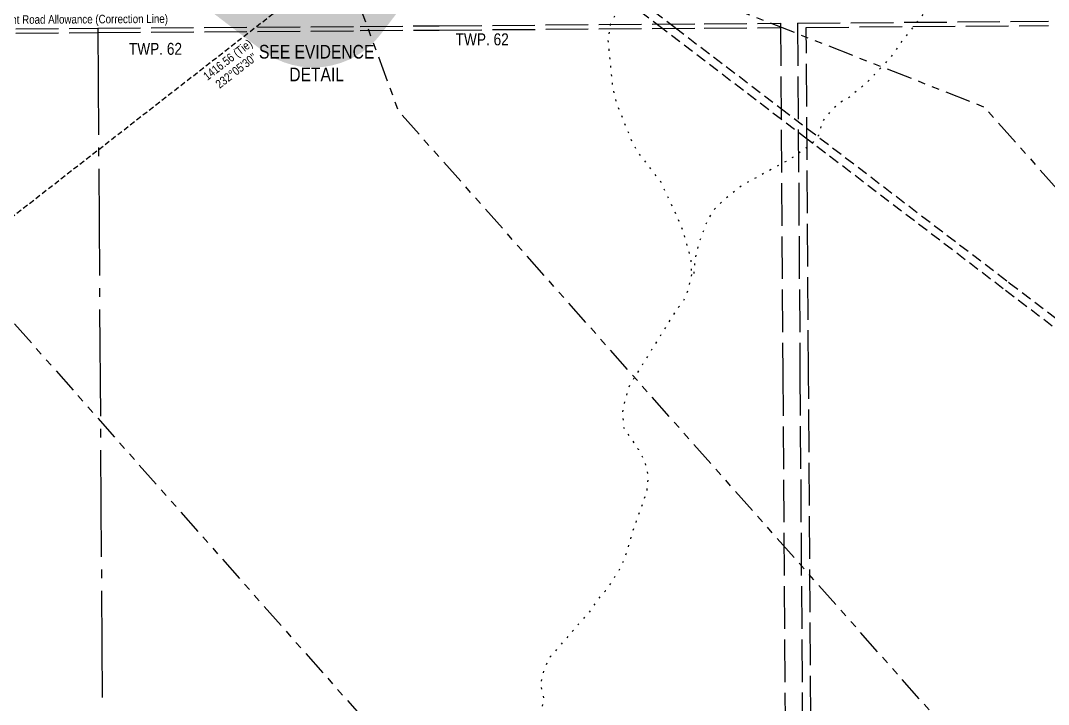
# Model space of a CAD drawing. Extents: x 522868 to 559106, y 6019929 to 6031707.
# Drawn here: x 529831 to 531038, y 6028904 to 6029706 of the extents above; entities that cross this region are included whole.
import ezdxf
from ezdxf.enums import TextEntityAlignment as Align

# ---------------------------------------------------------------- set-up
doc = ezdxf.new("R2010")
doc.units = 0
doc.header["$LTSCALE"] = 5
for name, pattern in [('foc-ACCESSROAD', [3.75, 2.5, -1.25]), ('foc-DRILLPATH', [14.75, 6, -1.75, 1.75, -1.75, 1.75, -1.75]), ('foc-QUARTERLINE', [33, 25, -3, 2, -3]), ('foc-TIELINE', [1.875, 1.25, -0.625]), ('foc-UNSURVEYED', [12.5, 10, -2.5]), ('foc-WHEELTRACKS', [2, 0.4, -1.6])]:
    doc.linetypes.add(name, pattern=pattern)
for name, color, linetype in [('D-TXT', 6, 'Continuous'), ('F-AR', 190, 'foc-ACCESSROAD'), ('L-BD', 7, 'Continuous'), ('L-DETAIL-T', 3, 'Continuous'), ('L-ROAD-T', 7, 'Continuous'), ('L-SECQ', 8, 'foc-QUARTERLINE'), ('L-TIE', 7, 'foc-TIELINE'), ('L-USEC', 7, 'foc-UNSURVEYED'), ('P-BUFFER-H 30m', 51, 'Continuous'), ('P-PDRILLPATH', 12, 'foc-DRILLPATH'), ('T-WATER-P3', 160, 'foc-WHEELTRACKS')]:
    doc.layers.add(name, color=color, linetype=linetype)
doc.styles.add('80CG', font='ARIALN.TTF', dxfattribs={"height": 10})
doc.styles.add('80L', font='ARIALN.TTF', dxfattribs={"height": 10})

msp = doc.modelspace()

# ---------------------------------------------------------------- hatches: boundary and pattern name
at = {"layer": 'P-BUFFER-H 30m'}
h = msp.add_hatch(color=256, dxfattribs=at)
h.dxf.hatch_style = 1
edge = h.paths.add_edge_path()
edge.add_line((530037.721, 6029855.74), (530101.633, 6029939.483))
edge.add_line((530101.633, 6029939.483), (529990.072, 6029939.015))
edge.add_line((529990.072, 6029939.015), (529759.783, 6029932.865))
edge.add_line((529759.783, 6029932.865), (529630.681, 6029931.366))
edge.add_line((529630.681, 6029931.366), (529420.304, 6029931.53))
edge.add_line((529420.304, 6029931.53), (529420.302, 6029929.032))
edge.add_line((529420.302, 6029929.032), (529405.31, 6029929.043))
edge.add_line((529405.31, 6029929.043), (529405.312, 6029931.542))
edge.add_line((529405.312, 6029931.542), (529399.883, 6029931.546))
edge.add_line((529399.883, 6029931.546), (529218.86, 6029933.182))
edge.add_line((529218.86, 6029933.182), (529099.309, 6029943.141))
edge.add_line((529099.309, 6029943.141), (529050.229, 6029948.148))
edge.add_line((529050.229, 6029948.148), (529050.698, 6029881.347))
edge.add_arc((529116.271, 6029956.776), 99.947, 228.99841, 265.238314)
edge.add_line((529107.974, 6029857.174), (529207.577, 6029848.877))
edge.add_arc((529215.873, 6029948.479), 99.947, 265.238314, 332.560471)
edge.add_line((529304.576, 6029902.422), (529393.182, 6029901.621))
edge.add_arc((529405.31, 6029929.043), 29.984, 246.141333, 269.955188)
edge.add_line((529405.287, 6029899.059), (529420.279, 6029899.047))
edge.add_arc((529420.302, 6029929.032), 29.984, 269.955188, 293.511652)
edge.add_line((529432.264, 6029901.537), (529630.657, 6029901.382))
edge.add_arc((529630.681, 6029931.366), 29.984, 269.955188, 270.665299)
edge.add_line((529631.029, 6029901.384), (529760.131, 6029902.883))
edge.add_arc((529759.783, 6029932.865), 29.984, 270.665299, 271.5297)
edge.add_line((529760.583, 6029902.891), (529933.908, 6029907.52))
edge.add_arc((530022.315, 6029954.142), 99.947, 207.805253, 218.783358)
edge.add_arc((530037.721, 6029855.74), 99.947, 159.012871, 232.649407)
edge.add_line((529977.084, 6029776.289), (530114.099, 6029671.72))
edge.add_arc((530174.736, 6029751.172), 99.947, 232.649407, 322.649407)
edge.add_line((530254.188, 6029690.535), (530378.84, 6029853.865))
edge.add_line((530378.84, 6029853.865), (530299.388, 6029914.501))
edge.add_line((530299.388, 6029914.501), (530174.736, 6029751.172))
edge.add_line((530174.736, 6029751.172), (530037.721, 6029855.74))
h.paths.add_polyline_path([(529116.271, 6029956.776), (529122.826, 6030035.462), (529222.428, 6030027.165), (529215.873, 6029948.479)])
edge = h.paths.add_edge_path()
edge.add_line((530112.747, 6030041.476), (530113.112, 6029954.523))
edge.add_line((530113.112, 6029954.523), (530162.373, 6030019.069))
edge.add_line((530162.373, 6030019.069), (530004.551, 6030139.517))
edge.add_arc((530021.951, 6030041.096), 99.947, 100.025801, 180.240345)
edge.add_line((529922.004, 6030040.676), (529922.25, 6029982.196))
edge.add_line((529922.25, 6029982.196), (529758.921, 6029977.834))
edge.add_line((529758.921, 6029977.834), (529630.437, 6029976.342))
edge.add_line((529630.437, 6029976.342), (529432.323, 6029976.497))
edge.add_arc((529420.318, 6029949.021), 29.984, 66.398723, 89.955188)
edge.add_line((529420.341, 6029979.005), (529405.349, 6029979.017))
edge.add_arc((529405.326, 6029949.033), 29.984, 89.955188, 113.249186)
edge.add_line((529393.49, 6029976.582), (529318.564, 6029977.259))
edge.add_line((529318.564, 6029977.259), (529322.03, 6030018.868))
edge.add_arc((529222.428, 6030027.165), 99.947, 355.238314, 445.238314)
edge.add_line((529230.725, 6030126.767), (529131.122, 6030135.064))
edge.add_arc((529122.826, 6030035.462), 99.947, 85.238314, 137.494521)
edge.add_line((529049.143, 6030102.992), (529050.123, 6029963.229))
edge.add_line((529050.123, 6029963.229), (529100.692, 6029958.07))
edge.add_line((529100.692, 6029958.07), (529219.551, 6029948.169))
edge.add_line((529219.551, 6029948.169), (529399.956, 6029946.538))
edge.add_line((529399.956, 6029946.538), (529405.324, 6029946.534))
edge.add_line((529405.324, 6029946.534), (529405.326, 6029949.033))
edge.add_line((529405.326, 6029949.033), (529420.318, 6029949.021))
edge.add_line((529420.318, 6029949.021), (529420.316, 6029946.522))
edge.add_line((529420.316, 6029946.522), (529630.599, 6029946.358))
edge.add_line((529630.599, 6029946.358), (529759.496, 6029947.855))
edge.add_line((529759.496, 6029947.855), (529989.84, 6029954.006))
edge.add_line((529989.84, 6029954.006), (530022.315, 6029954.142))
edge.add_line((530022.315, 6029954.142), (530021.951, 6030041.096))
edge.add_line((530021.951, 6030041.096), (530112.747, 6030041.476))

# ---------------------------------------------------------------- linework, layer by layer
at = {"layer": 'F-AR'}
for points in [[(531489.765, 6029007.427), (530984.517, 6029391.628), (530754.564, 6029567.123), (530724.248, 6029590.26), (530583.557, 6029697.63), (530543.523, 6029728.179), (530228.344, 6029968.723), (529863.337, 6030247.287), (529670.688, 6030393.78), (529493.804, 6030531.615), (529426.561, 6030584.017), (529396.248, 6030607.639), (529365.87, 6030631.311)], [(529382.039, 6030631.416), (529396.165, 6030620.407), (529426.478, 6030596.782), (529509.947, 6030531.729), (529676.749, 6030401.738), (529869.398, 6030255.245), (530228.259, 6029981.371), (530559.858, 6029728.295), (530599.887, 6029697.751), (530724.163, 6029602.909), (530754.479, 6029579.772), (530978.738, 6029408.621), (530990.579, 6029399.585), (530991.629, 6029398.786), (531494.38, 6029016.484)]]:
    msp.add_lwpolyline(points, dxfattribs=at)
at = {"layer": 'L-SECQ', "flags": 128}
msp.add_lwpolyline([(529921.923, 6029697.224), (529927.087, 6028911.292)], dxfattribs=at)
at = {"layer": 'L-USEC'}
for p, q in [((529825.79, 6029696.51), (529921.918, 6029697.222)), ((529921.918, 6029697.222), (530229.718, 6029699.499)), ((529921.956, 6029692.194), (530229.755, 6029694.472)), ((530229.718, 6029699.499), (530322.489, 6029700.186)), ((530229.755, 6029694.472), (530322.527, 6029695.159)), ((530322.489, 6029700.186), (530633.64, 6029702.489)), ((530322.527, 6029695.159), (530633.677, 6029697.461)), ((530633.64, 6029702.489), (530723.062, 6029703.15)), ((530633.677, 6029697.461), (530723.099, 6029698.123)), ((530723.065, 6029703.153), (530725.836, 6029292.675)), ((530743.181, 6029703.299), (531037.562, 6029705.479)), ((530743.181, 6029703.299), (530745.952, 6029292.81)), ((530753.257, 6029698.346), (531037.599, 6029700.452)), ((530755.993, 6029292.899), (530753.257, 6029698.346)), ((529825.827, 6029691.483), (529921.956, 6029692.194)), ((530725.836, 6029292.675), (530728.571, 6028887.225)), ((530745.942, 6029292.81), (530748.677, 6028887.36)), ((530758.729, 6028887.448), (530755.993, 6029292.899))]:
    msp.add_line(p, q, dxfattribs=at)
at = {"layer": 'P-PDRILLPATH', "flags": 128}
for points in [[(532940.648, 6026592.78), (530274.968, 6029599.985), (530158.848, 6029915.065)], [(530161.897, 6029919.007), (530962.092, 6029604.951), (533635.179, 6026596.2)], [(530155.927, 6029911.185), (529608.094, 6029594.925), (532267.735, 6026586.051)]]:
    msp.add_lwpolyline(points, dxfattribs=at)
at = {"layer": 'T-WATER-P3', "flags": 128}
for points in [[(530917.624, 6029742.652), (530901.023, 6029723.357), (530890.146, 6029713.484), (530863.591, 6029679.534), (530855.673, 6029667.11), (530826.177, 6029635.116), (530804.151, 6029616.439), (530791.458, 6029609.033), (530780.893, 6029598.75), (530771.862, 6029587.427), (530767.65, 6029571.624), (530758.732, 6029560.49), (530734.134, 6029543.477), (530679.518, 6029513.856), (530655.873, 6029495.074), (530645.252, 6029484.666), (530637.399, 6029472.12), (530626.329, 6029442.597), (530622.791, 6029426.337), (530621.273, 6029408.814), (530618.526, 6029408.209)], [(530530.056, 6029721.11), (530530.111, 6029715.225), (530523.323, 6029701.206), (530520.468, 6029684.184), (530526.139, 6029627.179), (530529.992, 6029610.837), (530548.297, 6029565.197), (530555.732, 6029551.604), (530582.539, 6029516.91), (530602.304, 6029474.676), (530608.259, 6029460.321), (530617.658, 6029427.266), (530618.526, 6029408.209)], [(530618.526, 6029408.209), (530615.031, 6029391.614), (530608.995, 6029377.398), (530599.928, 6029365.414), (530545.892, 6029278.275), (530541.119, 6029263.119), (530537.455, 6029247.095), (530539.095, 6029228.401), (530556.317, 6029202.91), (530563.882, 6029188.963), (530567.742, 6029172.384), (530566.027, 6029153.414), (530549.683, 6029107.461), (530540.358, 6029075.829), (530533.692, 6029061.754), (530517.847, 6029037.196), (530508.184, 6029026.939), (530500.441, 6029014.699), (530451.668, 6028958.464), (530445.197, 6028943.857), (530441.47, 6028927.888), (530445.105, 6028910.819), (530441.646, 6028893.902), (530428.175, 6028866.351), (530425.512, 6028850.955), (530444.719, 6028829.367), (530478.968, 6028802.94), (530486.158, 6028789.461), (530490.61, 6028773.199), (530503.188, 6028744.266), (530518.464, 6028697.513), (530525.318, 6028683.245), (530540.972, 6028657.945)]]:
    msp.add_lwpolyline(points, dxfattribs=at)

# ---------------------------------------------------------------- texts
at = {"layer": 'D-TXT', "color": 3, "char_height": 13.9926, "attachment_point": 1, "style": '80L'}
for insert in [(530341.847, 6029691.256), (529958.414, 6029680.081)]:
    msp.add_mtext_dynamic_manual_height_columns('TWP. 62', width=101.34197, gutter_width=47.475, heights=[0], dxfattribs=dict(at, insert=insert))
at = {"layer": 'L-BD', "color": 5, "style": '80L'}
for s, p in [('1416.56 (Tie)', (530075.121, 6029659.357)), ("232°05'30''", (530084.332, 6029647.529))]:
    msp.add_text(s, height=9.99473, rotation=37.9084, dxfattribs=at).set_placement(p, align=Align.MIDDLE)
at = {"layer": 'L-DETAIL-T', "insert": (530178.739, 6029656.409), "char_height": 15.99157, "width": 151.97426, "attachment_point": 5, "style": '80CG'}
msp.add_mtext('\\pxqc;SEE EVIDENCE DETAIL', dxfattribs=at)

# ---------------------------------------------------------------- next in the draw order: texts
at = {"layer": 'L-ROAD-T', "linetype": 'Continuous', "insert": (529860.133, 6029712.627), "char_height": 9.99473, "width": 289.88643, "attachment_point": 2, "rotation": 0.34586, "style": '80L', "bg_fill": 3, "box_fill_scale": 1.15, "bg_fill_color": 256, "bg_fill_true_color": 256, "bg_fill_transparency": 0}
msp.add_mtext('Theoretic Government Road Allowance (Correction Line)', dxfattribs=at)

# ---------------------------------------------------------------- next in the draw order: linework, layer by layer
at = {"layer": 'L-TIE', "flags": 128}
msp.add_lwpolyline([(529057.667, 6028881.294), (530174.736, 6029751.172)], dxfattribs=at)

doc.saveas('drawing.dxf')
